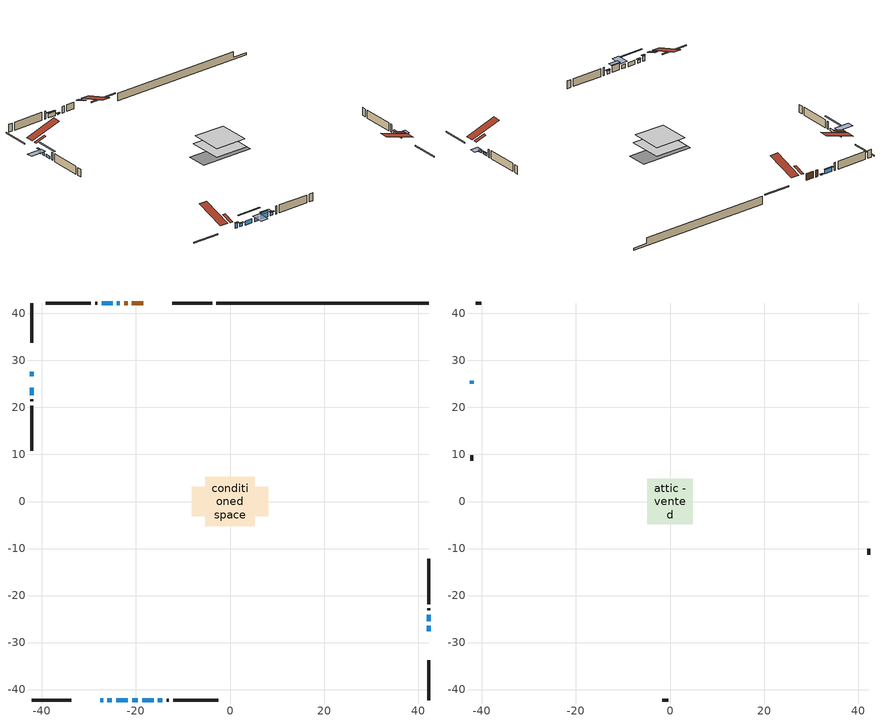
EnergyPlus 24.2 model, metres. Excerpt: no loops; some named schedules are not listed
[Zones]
conditioned space
 floor adiabatic (AdiabaticFloorConstruction): -5.27,-5.27 -5.27,5.27 5.27,5.27 5.27,-5.27 z1.35
 floor foundation (Slab1 construction): -8.13,-3.15 -8.13,3.15 8.13,3.15 8.13,-3.15 z-1.06
 wall outside (RimJoist1 construction): -3.82,42.22 -12.28,42.22 / -42.22,-42.22 -33.76,-42.22 / -42.22,42.22 -42.22,33.76 / 42.22,-42.22 42.22,-33.76 z1.35:1.65
 wall outside (AdiabaticWallConstruction 1): -18.44,42.22 -20.87,42.22 / -21.79,42.22 -22.51,42.22 z1.35:3.38
 wall outside (AdiabaticWallConstruction): -27.6,-42.22 -26.99,-42.22 z1.35:2.98; -26.06,-42.22 -25.13,-42.22 / -15.32,-42.22 -14.38,-42.22 z1.35:2.39; -42.22,27.6 -42.22,26.62 z1.35:2.44; 42.22,-27.6 42.22,-26.38 z1.35:2.14; -24.2,-42.22 -21.76,-42.22 / -20.83,-42.22 -19.61,-42.22 z1.35:2.57; -42.22,24.16 -42.22,22.63 z1.35:2.11; -23.43,42.22 -24.05,42.22 z1.35:1.53; 42.22,-25.45 42.22,-24.07 z1.35:2.12; -24.98,42.22 -27.32,42.22 z1.35:2.65; -18.68,-42.22 -16.24,-42.22 z1.35:3.38
 wall outside (Wall1 construction): -28.25,42.22 -28.65,42.22 / -13.45,-42.22 -13.05,-42.22 / -42.22,21.71 -42.22,21.31 / 42.22,-23.14 42.22,-22.74 z1.35:3.79
 wall outside (Wall2 construction): -29.57,42.22 -39.16,42.22 / -12.12,-42.22 -2.53,-42.22 / -42.22,20.38 -42.22,10.79 / 42.22,-21.81 42.22,-12.22 z1.35:3.79
 wall foundation (FoundationWall1 construction): -2.89,42.22,-1.06 -2.89,42.22,1.35 37.71,42.22,1.35 37.71,42.22,-0.43 42.22,42.22,-0.43 42.22,42.22,-1.06
 window (WindowConstruction 6): -27.6,-42.22 -26.99,-42.22 z1.35:2.97
 window (WindowConstruction 4): -26.06,-42.22 -25.13,-42.22 z1.35:2.39
 window (WindowConstruction 5): -42.22,27.6 -42.22,26.63 z1.35:2.44
 window (WindowConstruction 8): 42.22,-27.6 42.22,-26.38 z1.35:2.14
 window (WindowConstruction 9): -24.2,-42.22 -21.76,-42.22 z1.35:2.57
 window (WindowConstruction 10): -20.83,-42.22 -19.61,-42.22 z1.35:2.57
 window (WindowConstruction 11): -42.22,24.16 -42.22,22.63 z1.35:2.11
 window (WindowConstruction 7): -23.44,42.22 -24.05,42.22 z1.35:1.53
 window (WindowConstruction): 42.22,-25.45 42.22,-24.07 z1.35:2.12
 window (WindowConstruction 1): -24.98,42.22 -27.32,42.22 z1.35:2.65
 window (WindowConstruction 2): -18.68,-42.22 -16.24,-42.22 z1.35:3.38
 window (WindowConstruction 3): -15.31,-42.22 -14.38,-42.22 z1.35:2.39
 door (Door): -18.44,42.22 -20.87,42.22 z1.35:3.38
 door (Door 1): -21.79,42.22 -22.51,42.22 z1.35:3.38
 ceiling adiabatic (AdiabaticFloorConstruction): 5.27,-5.27 5.27,5.27 -5.27,5.27 -5.27,-5.27 z1.35
 roof outside (Roof2 construction): -17.51,42.22,3.79 -17.51,38.87,4.91 -16.63,38.87,4.91 -16.63,42.22,3.79; -28.53,-42.22,3.79 -28.53,-38.87,4.91 -29.41,-38.87,4.91 -29.41,-42.22,3.79; -42.22,28.53,3.79 -38.87,28.53,4.91 -38.87,29.41,4.91 -42.22,29.41,3.79; 42.22,-28.53,3.79 38.87,-28.53,4.91 38.87,-29.41,4.91 42.22,-29.41,3.79
attic - vented
 floor to conditioned space (Floor1 construction Reversed): -4.85,-4.85 -4.85,4.85 4.85,4.85 4.85,-4.85 z3.79
 wall outside (AdiabaticWallConstruction): -42.22,25.7 -42.22,25.09 z1.35:2.27
 wall outside (Wall3 construction): -40.09,42.22 -41.29,42.22 / -1.6,-42.22 -0.41,-42.22 / -42.22,9.86 -42.22,8.66 / 42.22,-11.29 42.22,-10.1 z1.35:3.79
 window (WindowConstruction 12): -42.22,25.7 -42.22,25.09 z1.35:2.26
 roof outside (Roof1 construction): -15.7,42.22,3.79 -15.7,32.77,6.94 -13.21,32.77,6.94 -13.21,42.22,3.79; -30.34,-42.22,3.79 -30.34,-32.77,6.94 -32.83,-32.77,6.94 -32.83,-42.22,3.79; -42.22,30.34,3.79 -32.77,30.34,6.94 -32.77,32.83,6.94 -42.22,32.83,3.79; 42.22,-30.34,3.79 32.77,-30.34,6.94 32.77,-32.83,6.94 42.22,-32.83,3.79
shading: -42.22,24.48 -42.22,26.31 -47.1,26.31 -47.1,24.48 z2.87; -26.79,-42.22 -27.8,-42.22 -27.8,-42.63 -26.79,-42.63 z3.18; -24.93,-42.22 -26.26,-42.22 -26.26,-42.63 -24.93,-42.63 z2.59; -42.22,26.43 -42.22,27.8 -42.63,27.8 -42.63,26.43 z2.64; 42.22,-26.08 42.22,-27.9 44.66,-27.9 44.66,-26.08 z2.44; -19.12,-42.22 -26.84,-42.22 -26.84,-42.63 -19.12,-42.63 z5.21; -19,-42.22 -21.44,-42.22 -21.44,-45.88 -19,-45.88 z3.18; -42.22,19.99 -42.22,26.8 -42.63,26.8 -42.63,19.99 z4.75; -24.25,42.22 -23.24,42.22 -23.24,42.63 -24.25,42.63 z1.73; 42.22,-23.87 42.22,-25.65 42.63,-25.65 42.63,-23.87 z2.32; -27.52,42.22 -24.78,42.22 -24.78,42.63 -27.52,42.63 z2.85; -15.95,-42.22 -18.98,-42.22 -18.98,-43.44 -15.95,-43.44 z3.68; -14.18,-42.22 -15.52,-42.22 -15.52,-42.63 -14.18,-42.63 z2.59
[Building]
Building 1: Terrain=Suburbs
[Site:Location]
Saskatoon Intl AP_SK: Latitude {deg}=52.17; Longitude {deg}=-106.7; Time Zone {hr}=-6; Elevation {m}=504; Keep Site Location Information=Yes
[Site:GroundTemperature:Shallow]
-3.29371, -5.9198, -6.13011, -4.88389, 0.118965, 5.09852, 9.41553, 12.1502, 12.3826, 10.1583, 5.95142, 1.12462
[Site:WaterMainsTemperature]
Calculation Method=Schedule; Temperature Schedule=mains temperature schedule
[Material] Roughness=Rough; Thermal Absorptance=0.9
Name | Thickness {m} | Conductivity {W/m-K} | Density {kg/m3} | Specific Heat {J/kg-K} | Solar Absorptance | Visible Absorptance
asphalt or fiberglass shingles | 0.00635 | 0.162714 | 1121.4 | 1465.45 | 0.84 | 0.84
ceiling loosefill ins | 0.254 | 0.0480833 | 16.02 | 1046.75 | 0.7 | 0.7
ceiling stud and cavity | 0.1397 | 0.12039 | 65.682 | 1177.47 | 0.7 | 0.7
concrete 4.0 in. | 0.1016 | 1.803125 | 2242.8 | 837.4 | 0.7 | 0.7
concrete 8.0 in. | 0.2032 | 1.803125 | 2242.8 | 837.4 | 0.7 | 0.7
door material | 0.04445 | 0.0451087 | 512.64 | 1214.23 | 0.7 | 0.7
exterior vertical ins | 0.108425 | 0.029427 | 32.04 | 1214.23 | 0.7 | 0.7
floor covering | 0.0127 | 0.0433444 | 54.468 | 1339.84 | 0.6 | 0.6
floor rigid ins; wall rigid ins 1 | 0.512978 | 0.029427 | 32.04 | 1214.23 | 0.7 | 0.7
floor stud and cavity | 0.1397 | 1.75129 | 37.0049 | 1207.88 | 0.7 | 0.7
furniture material conditioned space 1 | 0.1524 | 0.115458 | 640.8 | 1214.23 | 0.6 | 0.6
gypsum board | 0.0127 | 0.160291 | 801 | 837.4 | 0.6 | 0.6
gypsum board 1 | 0.0127 | 0.160291 | 801 | 837.4 | 0.7 | 0.7
osb sheathing 0.5 in. | 0.0127 | 0.115458 | 512.64 | 1214.23 | 0.7 | 0.7
osb sheathing 0.75 in. | 0.01905 | 0.115458 | 512.64 | 1214.23 | 0.7 | 0.7
osb sheathing 2.0 in. | 0.0508 | 0.115458 | 512.64 | 1214.23 | 0.7 | 0.7
rim joist rigid ins; wall rigid ins | 0.051816 | 0.029427 | 32.04 | 1214.23 | 0.7 | 0.7
rim joist stud and cavity | 0.0508 | 0.0398712 | 125.044 | 1163.47 | 0.6 | 0.6
roof rigid ins | 0.103632 | 0.029427 | 32.04 | 1214.23 | 0.7 | 0.7
roof stud and cavity | 0.2032 | 0.0908101 | 78.34581 | 1123.46 | 0.7 | 0.7
wall stud and cavity | 0.1397 | 0.0773278 | 139.0536 | 1170.24 | 0.7 | 0.7
wall stud and cavity 1 | 0.1397 | 0.222865 | 139.0536 | 1170.24 | 0.7 | 0.7
wall stud and cavity 2 | 0.0889 | 6.1454 | 50.32683 | 1063.81 | 0.6 | 0.6
wall stud and cavity 3 | 0.0889 | 0.380278 | 52.3479 | 1209.89 | 0.7 | 0.7
wall stud and cavity 4 | 0.0889 | 0.391764 | 83.0341 | 1211.67 | 0.7 | 0.7
wood siding | 0.0254 | 0.102417 | 544.68 | 1172.36 | 0.4 | 0.4
wood siding 1 | 0.00254 | 0.102417 | 544.68 | 1172.36 | 0.4 | 0.4
wood siding 2; wood siding 3; wood siding 4 | 0.0254 | 0.102417 | 544.68 | 1172.36 | 0.7 | 0.7
[WindowMaterial:SimpleGlazingSystem]
Name | U-Factor {W/m2-K} | Solar Heat Gain Coefficient
WindowMaterial | 2.97754 | 0.61
WindowMaterial 1 | 2.21839 | 0.6
WindowMaterial 10 | 2.941204 | 0.65
WindowMaterial 11 | 4.55546 | 0.66
WindowMaterial 2 | 2.17524 | 0.61
WindowMaterial 3 | 2.94177 | 0.64
WindowMaterial 4 | 2.2729 | 0.58
WindowMaterial 5 | 3.27961 | 0.65
WindowMaterial 6 | 4.35105 | 0.67
WindowMaterial 7 | 6.45532 | 0.49
WindowMaterial 8 | 2.94631 | 0.64
WindowMaterial 9 | 2.92076 | 0.67
[Construction]
AdiabaticFloorConstruction: floor stud and cavity, floor rigid ins, osb sheathing 0.75 in., floor covering
AdiabaticWallConstruction: wood siding 3, wall rigid ins 1, wall stud and cavity 3, gypsum board
AdiabaticWallConstruction 1: wood siding 4, wall rigid ins 1, wall stud and cavity 3, gypsum board
Door; Door 1: door material
Floor1 construction Reversed: gypsum board, ceiling stud and cavity, ceiling loosefill ins
FoundationWall1 construction: concrete 8.0 in., gypsum board 1
furniture construction conditioned space 1: furniture material conditioned space 1
PartitionWallConstruction: gypsum board, wall stud and cavity 4, gypsum board
RimJoist1 construction: wood siding 2, rim joist rigid ins, osb sheathing 2.0 in., rim joist stud and cavity
Roof1 construction: asphalt or fiberglass shingles
Roof2 construction: asphalt or fiberglass shingles, roof rigid ins, osb sheathing 0.75 in., roof stud and cavity, gypsum board
Slab1 construction: concrete 4.0 in.
Wall1 construction: wood siding, osb sheathing 0.5 in., wall stud and cavity, gypsum board
Wall2 construction: wood siding, wall rigid ins, osb sheathing 0.5 in., wall stud and cavity 1, gypsum board
Wall3 construction: wood siding 1, wall stud and cavity 2
WindowConstruction: WindowMaterial
WindowConstruction 1: WindowMaterial 1
WindowConstruction 10; WindowConstruction 9: WindowMaterial 9
WindowConstruction 11: WindowMaterial 10
WindowConstruction 12: WindowMaterial 11
WindowConstruction 2: WindowMaterial 2
WindowConstruction 3: WindowMaterial 3
WindowConstruction 4: WindowMaterial 4
WindowConstruction 5: WindowMaterial 5
WindowConstruction 6: WindowMaterial 6
WindowConstruction 7: WindowMaterial 7
WindowConstruction 8: WindowMaterial 8
[Zone] Multiplier=1; Part of Total Floor Area=Yes
Name | Volume {m3}
attic - vented | 48.0484
conditioned space | 533.7
[Space]
Name | Zone | Volume {m3}
attic - vented 1 | attic - vented | 48.0484
conditioned space 1 | conditioned space | 533.7
[ZoneInfiltration:EffectiveLeakageArea]
infil attic - vented 1: Zone or Space=attic - vented 1; Schedule=Always On Discrete; Effective Air Leakage Area {cm2}=3223.54; Stack Coefficient=0.00038859; Wind Coefficient=1.33188e-05
[ZoneMixing]
whole house fan mix: Zone or Space=attic - vented; Schedule=Always On Continuous; Design Flow Rate Calculation Method=Flow/Zone; Design Flow Rate {m3/s}=0; Source Zone or Space=conditioned space
[SurfaceProperty:ExposedFoundationPerimeter]
Slab1: Exposed Perimeter Calculation Method=TotalExposedPerimeter; Total Exposed Perimeter {m}=45.111
[InternalMass] Zone or ZoneList=conditioned space; Space or SpaceList=conditioned space 1
Name | Construction | Surface Area {m2}
furniture mass conditioned space 1 | furniture construction conditioned space 1 | 85.3998
partition wall mass | PartitionWallConstruction | 213.5
[Lights]
interior lighting: Zone or ZoneList or Space or SpaceList=conditioned space 1; Schedule=interior lighting schedule; Design Level Calculation Method=LightingLevel; Lighting Level {W}=343.2; Return Air Fraction=0; Fraction Radiant=0.6; Fraction Visible=0.2; Fraction Replaceable=1
[People]
occupants: Zone or ZoneList or Space or SpaceList=conditioned space 1; Number of People Schedule=occupants schedule; Number of People Calculation Method=People; Number of People=3; Fraction Radiant=0.314171; Sensible Heat Fraction=0.56303; Activity Level Schedule=occupants activity schedule; Carbon Dioxide Generation Rate {m3/s-W}=0; Enable ASHRAE 55 Comfort Warnings=No; Mean Radiant Temperature Calculation Type=EnclosureAveraged
[ElectricEquipment] Zone or ZoneList or Space or SpaceList=conditioned space 1; Design Level Calculation Method=EquipmentLevel
Name | Schedule | Design Level {W} | Fraction Latent | Fraction Radiant | Fraction Lost
clothes dryer | clothes dryer schedule | 140.772 | 0.015 | 0.081 | 0.85
clothes washer | clothes washer schedule | 32.1985 | 0.03 | 0.162 | 0.7
cooking range | cooking range schedule | 215.147 | 0.08 | 0.432 | 0.2
dishwasher | dishwasher schedule | 66.8632 | 0.3 | 0.18 | 0.4
fridge | fridge schedule | 72.9452 | 0 | 0.6 | 0
mech vent house fan | mech vent house fan schedule | 10 | 0 | 0 | 1
mech vent house fan cfis | mech vent house fan cfis schedule | 0 | 0 | 0 | 0
misc plug loads | misc plug loads schedule | 494.7 | 0.045 | 0.513 | 0.1
whole house fan | Always On Discrete | 0 | 0 | 0 | 1
[OtherEquipment] Zone or ZoneList or Space or SpaceList=conditioned space 1; Design Level Calculation Method=EquipmentLevel
Name | Fuel Type | Schedule | Design Level {W} | Fraction Latent | Fraction Radiant | Fraction Lost
clothes dryer 1 | Electricity | clothes dryer schedule | 0 | 0.015 | 0.081 | 0.85
cooking range 1 | Electricity | cooking range schedule | 0 | 0.08 | 0.432 | 0.2
general water use latent | None | general water use schedule | 62.594 | 1 | 0 | 0
general water use sensible | None | general water use schedule | -61.6891 | 0 | 0.6 | 0
mech vent house fan latent load | None | Always On Discrete | 0 | 1 | 0 | 0
mech vent house fan sensible load | None | Always On Discrete | 0 | 0 | 0 | 0
water heater energy adjustment1 | NaturalGas | Always On Discrete | 0.01 | 0 | 0 | 1
[ZoneInfiltration:DesignFlowRate] Zone or ZoneList or Space or SpaceList=conditioned space 1; Schedule=Always On Discrete; Design Flow Rate Calculation Method=Flow/Zone; Design Flow Rate {m3/s}=0
infil flow; natural vent flow; whole house fan flow
[AvailabilityManager:Scheduled]
furnace airloop Availability Manager: Schedule=Always On Discrete
[Foundation:Kiva]
Foundation Kiva 1: Initial Indoor Air Temperature {C}=21; Wall Height Above Grade {m}=1.34999; Wall Depth Below Slab {m}=0.2032; Custom Block Material Name 1=exterior vertical ins; Custom Block Depth 1 {m}=2.40999; Custom Block X Position 1 {m}=0.2159; Custom Block Z Position 1 {m}=0
[Foundation:Kiva:Settings]
Soil Conductivity {W/m-K}=0.849921; Soil Density {kg/m3}=1842.3; Soil Specific Heat {J/kg-K}=418.7; Ground Solar Absorptivity=0.9; Ground Thermal Absorptivity=0.9; Ground Surface Roughness {m}=0.03; Far-Field Width {m}=40; Deep-Ground Boundary Condition=ZeroFlux; Deep-Ground Depth {m}=40; Minimum Cell Dimension {m}=0.2; Maximum Cell Growth Coefficient=3; Simulation Timestep=Timestep
[Exterior:Lights]
exterior lighting: Schedule=exterior lighting schedule; Design Level {W}=75.6
[EnergyManagementSystem:GlobalVariable]
furnace_airloop_Fan_RTF
infil_program_Qfan
infil_program_Qinf
natural_vent_program_Qnv
natural_vent_program_Qwhf
[EnergyManagementSystem:Sensor]
Name | Output:Variable or Output:Meter Index Key | Output:Variable or Output:Meter
airflow_gain | infil flow | Infiltration Sensible Heat Gain Energy
airflow_gain_1 | natural vent flow | Infiltration Sensible Heat Gain Energy
airflow_gain_2 | whole house fan flow | Infiltration Sensible Heat Gain Energy
airflow_loss | infil flow | Infiltration Sensible Heat Loss Energy
airflow_loss_1 | natural vent flow | Infiltration Sensible Heat Loss Energy
airflow_loss_2 | whole house fan flow | Infiltration Sensible Heat Loss Energy
clg_load_cond |  | Cooling:EnergyTransfer:Zone:CONDITIONED SPACE
clg_sp_s; clg_sp_s_1 | cooling setpoint | Schedule Value
clothes_dryer_exhaust_0_sch_s | clothes dryer exhaust 0 schedule | Schedule Value
cool_season | cooling season schedule | Schedule Value
htg_load_cond |  | Heating:EnergyTransfer:Zone:CONDITIONED SPACE
htg_sp_s; htg_sp_s_1 | heating setpoint | Schedule Value
ig_ee_conv | clothes dryer | Electric Equipment Convective Heating Energy
ig_ee_conv_2 | cooking range | Electric Equipment Convective Heating Energy
ig_ee_conv_4 | fridge | Electric Equipment Convective Heating Energy
ig_ee_conv_5 | misc plug loads | Electric Equipment Convective Heating Energy
ig_ee_conv_6 | whole house fan | Electric Equipment Convective Heating Energy
ig_ee_rad | clothes dryer | Electric Equipment Radiant Heating Energy
ig_ee_rad_2 | cooking range | Electric Equipment Radiant Heating Energy
ig_ee_rad_4 | fridge | Electric Equipment Radiant Heating Energy
ig_ee_rad_5 | misc plug loads | Electric Equipment Radiant Heating Energy
ig_ee_rad_6 | whole house fan | Electric Equipment Radiant Heating Energy
ig_lgt_conv | interior lighting | Lights Convective Heating Energy
ig_lgt_rad | interior lighting | Lights Radiant Heating Energy
ig_lgt_vis | interior lighting | Lights Visible Radiation Heating Energy
ig_oe_conv | clothes dryer 1 | Other Equipment Convective Heating Energy
ig_oe_conv_1 | cooking range 1 | Other Equipment Convective Heating Energy
ig_oe_conv_2 | general water use latent | Other Equipment Convective Heating Energy
ig_oe_conv_3 | general water use sensible | Other Equipment Convective Heating Energy
ig_oe_conv_4 | water heater energy adjustment1 | Other Equipment Convective Heating Energy
ig_oe_rad | clothes dryer 1 | Other Equipment Radiant Heating Energy
ig_oe_rad_1 | cooking range 1 | Other Equipment Radiant Heating Energy
ig_oe_rad_2 | general water use latent | Other Equipment Radiant Heating Energy
ig_oe_rad_3 | general water use sensible | Other Equipment Radiant Heating Energy
ig_oe_rad_4 | water heater energy adjustment1 | Other Equipment Radiant Heating Energy
ig_ppl_conv | occupants | People Convective Heating Energy
ig_ppl_rad | occupants | People Radiant Heating Energy
im_conv | furniture mass conditioned space 1 | Surface Inside Face Convection Heat Gain Energy
im_conv_1 | partition wall mass | Surface Inside Face Convection Heat Gain Energy
im_ig | furniture mass conditioned space 1 | Surface Inside Face Internal Gains Radiation Heat Gain Energy
im_ig_1 | partition wall mass | Surface Inside Face Internal Gains Radiation Heat Gain Energy
im_lgt | furniture mass conditioned space 1 | Surface Inside Face Lights Radiation Heat Gain Energy
im_lgt_1 | partition wall mass | Surface Inside Face Lights Radiation Heat Gain Energy
im_sol | furniture mass conditioned space 1 | Surface Inside Face Solar Radiation Heat Gain Energy
im_sol_1 | partition wall mass | Surface Inside Face Solar Radiation Heat Gain Energy
im_surf | furniture mass conditioned space 1 | Surface Inside Face Net Surface Thermal Radiation Heat Gain Energy
im_surf_1 | partition wall mass | Surface Inside Face Net Surface Thermal Radiation Heat Gain Energy
mv_conv | mech vent house fan | Electric Equipment Convective Heating Energy
mv_conv_1 | mech vent house fan cfis | Electric Equipment Convective Heating Energy
mv_conv_2 | mech vent house fan latent load | Other Equipment Convective Heating Energy
mv_conv_3 | mech vent house fan sensible load | Other Equipment Convective Heating Energy
mv_rad | mech vent house fan | Electric Equipment Radiant Heating Energy
mv_rad_1 | mech vent house fan cfis | Electric Equipment Radiant Heating Energy
mv_rad_2 | mech vent house fan latent load | Other Equipment Radiant Heating Energy
mv_rad_3 | mech vent house fan sensible load | Other Equipment Radiant Heating Energy
natural_vent_s | natural vent schedule | Schedule Value
out_pb_s |  | Site Outdoor Air Barometric Pressure
out_wt_s |  | Site Outdoor Air Humidity Ratio
site_vw_s |  | Site Wind Speed
ss_back_out | Window1 | Surface Window Shortwave from Zone Back Out Window Heat Transfer Rate
ss_back_out_1 | Window10 | Surface Window Shortwave from Zone Back Out Window Heat Transfer Rate
ss_back_out_10 | Window7 | Surface Window Shortwave from Zone Back Out Window Heat Transfer Rate
ss_back_out_11 | Window9 | Surface Window Shortwave from Zone Back Out Window Heat Transfer Rate
ss_back_out_2 | Window11 | Surface Window Shortwave from Zone Back Out Window Heat Transfer Rate
ss_back_out_3 | Window13 | Surface Window Shortwave from Zone Back Out Window Heat Transfer Rate
ss_back_out_4 | Window14 | Surface Window Shortwave from Zone Back Out Window Heat Transfer Rate
ss_back_out_5 | Window16 | Surface Window Shortwave from Zone Back Out Window Heat Transfer Rate
ss_back_out_6 | Window17 | Surface Window Shortwave from Zone Back Out Window Heat Transfer Rate
ss_back_out_7 | Window2 | Surface Window Shortwave from Zone Back Out Window Heat Transfer Rate
ss_back_out_8 | Window3 | Surface Window Shortwave from Zone Back Out Window Heat Transfer Rate
ss_back_out_9 | Window5 | Surface Window Shortwave from Zone Back Out Window Heat Transfer Rate
ss_conv | Door1 | Surface Inside Face Convection Heat Gain Energy
ss_conv_1 | Door4 | Surface Inside Face Convection Heat Gain Energy
ss_conv_10 | Window3 | Surface Inside Face Convection Heat Gain Energy
ss_conv_11 | Window5 | Surface Inside Face Convection Heat Gain Energy
ss_conv_12 | Window7 | Surface Inside Face Convection Heat Gain Energy
ss_conv_13 | Window9 | Surface Inside Face Convection Heat Gain Energy
ss_conv_2 | Window1 | Surface Inside Face Convection Heat Gain Energy
ss_conv_3 | Window10 | Surface Inside Face Convection Heat Gain Energy
ss_conv_4 | Window11 | Surface Inside Face Convection Heat Gain Energy
ss_conv_5 | Window13 | Surface Inside Face Convection Heat Gain Energy
ss_conv_6 | Window14 | Surface Inside Face Convection Heat Gain Energy
ss_conv_7 | Window16 | Surface Inside Face Convection Heat Gain Energy
ss_conv_8 | Window17 | Surface Inside Face Convection Heat Gain Energy
ss_conv_9 | Window2 | Surface Inside Face Convection Heat Gain Energy
ss_ig | Door1 | Surface Inside Face Internal Gains Radiation Heat Gain Energy
ss_ig_1 | Door4 | Surface Inside Face Internal Gains Radiation Heat Gain Energy
ss_ig_10 | Window3 | Surface Inside Face Internal Gains Radiation Heat Gain Energy
ss_ig_11 | Window5 | Surface Inside Face Internal Gains Radiation Heat Gain Energy
ss_ig_12 | Window7 | Surface Inside Face Internal Gains Radiation Heat Gain Energy
ss_ig_13 | Window9 | Surface Inside Face Internal Gains Radiation Heat Gain Energy
ss_ig_2 | Window1 | Surface Inside Face Internal Gains Radiation Heat Gain Energy
ss_ig_3 | Window10 | Surface Inside Face Internal Gains Radiation Heat Gain Energy
ss_ig_4 | Window11 | Surface Inside Face Internal Gains Radiation Heat Gain Energy
ss_ig_5 | Window13 | Surface Inside Face Internal Gains Radiation Heat Gain Energy
ss_ig_6 | Window14 | Surface Inside Face Internal Gains Radiation Heat Gain Energy
ss_ig_7 | Window16 | Surface Inside Face Internal Gains Radiation Heat Gain Energy
ss_ig_8 | Window17 | Surface Inside Face Internal Gains Radiation Heat Gain Energy
ss_ig_9 | Window2 | Surface Inside Face Internal Gains Radiation Heat Gain Energy
ss_lgt | Door1 | Surface Inside Face Lights Radiation Heat Gain Energy
ss_lgt_1 | Door4 | Surface Inside Face Lights Radiation Heat Gain Energy
ss_sol | Door1 | Surface Inside Face Solar Radiation Heat Gain Energy
ss_sol_1 | Door4 | Surface Inside Face Solar Radiation Heat Gain Energy
ss_surf | Door1 | Surface Inside Face Net Surface Thermal Radiation Heat Gain Energy
ss_surf_1 | Door4 | Surface Inside Face Net Surface Thermal Radiation Heat Gain Energy
ss_surf_10 | Window3 | Surface Inside Face Net Surface Thermal Radiation Heat Gain Energy
ss_surf_11 | Window5 | Surface Inside Face Net Surface Thermal Radiation Heat Gain Energy
ss_surf_12 | Window7 | Surface Inside Face Net Surface Thermal Radiation Heat Gain Energy
ss_surf_13 | Window9 | Surface Inside Face Net Surface Thermal Radiation Heat Gain Energy
ss_surf_2 | Window1 | Surface Inside Face Net Surface Thermal Radiation Heat Gain Energy
ss_surf_3 | Window10 | Surface Inside Face Net Surface Thermal Radiation Heat Gain Energy
ss_surf_4 | Window11 | Surface Inside Face Net Surface Thermal Radiation Heat Gain Energy
ss_surf_5 | Window13 | Surface Inside Face Net Surface Thermal Radiation Heat Gain Energy
ss_surf_6 | Window14 | Surface Inside Face Net Surface Thermal Radiation Heat Gain Energy
ss_surf_7 | Window16 | Surface Inside Face Net Surface Thermal Radiation Heat Gain Energy
ss_surf_8 | Window17 | Surface Inside Face Net Surface Thermal Radiation Heat Gain Energy
ss_surf_9 | Window2 | Surface Inside Face Net Surface Thermal Radiation Heat Gain Energy
ss_trans_in | Window1 | Surface Window Transmitted Solar Radiation Rate
ss_trans_in_1 | Window10 | Surface Window Transmitted Solar Radiation Rate
ss_trans_in_10 | Window7 | Surface Window Transmitted Solar Radiation Rate
ss_trans_in_11 | Window9 | Surface Window Transmitted Solar Radiation Rate
ss_trans_in_2 | Window11 | Surface Window Transmitted Solar Radiation Rate
ss_trans_in_3 | Window13 | Surface Window Transmitted Solar Radiation Rate
ss_trans_in_4 | Window14 | Surface Window Transmitted Solar Radiation Rate
ss_trans_in_5 | Window16 | Surface Window Transmitted Solar Radiation Rate
ss_trans_in_6 | Window17 | Surface Window Transmitted Solar Radiation Rate
ss_trans_in_7 | Window2 | Surface Window Transmitted Solar Radiation Rate
ss_trans_in_8 | Window3 | Surface Window Transmitted Solar Radiation Rate
ss_trans_in_9 | Window5 | Surface Window Transmitted Solar Radiation Rate
ss_trans_out | Window1 | Surface Inside Face Initial Transmitted Diffuse Transmitted Out Window Solar Radiation Rate
